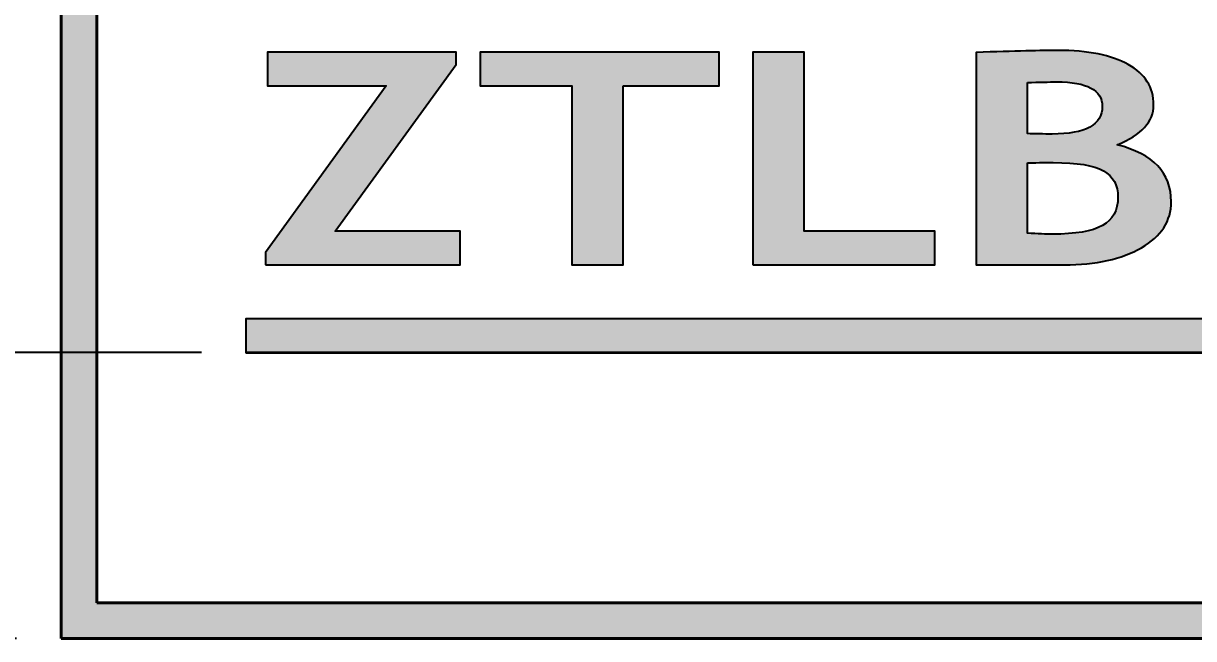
# Model space of a CAD drawing. Header units: millimetres. Extents: x 2977 to 3722, y 961 to 1309.
# Drawn here: x 2998.64 to 3015.07, y 1031.24 to 1039.87 of the extents above; entities that cross this region are included whole.
import ezdxf

# ---------------------------------------------------------------- set-up
doc = ezdxf.new("R2010")
doc.units = ezdxf.units.MM
doc.linetypes.add('ACAD_ISO02W100', pattern=[15, 12, -3])
for name, color, linetype, lineweight in [('AM_0', 7, 'Continuous', 40), ('AM_5', 1, 'Continuous', 25), ('AM_8', 40, 'ACAD_ISO02W100', 35)]:
    doc.layers.add(name, color=color, linetype=linetype, lineweight=lineweight)
doc.layers.add('Camada 1', color=7, linetype='Continuous')
doc.styles.get("Standard").update_dxf_attribs({"font": 'arial.ttf'})
doc.dimstyles.new('ISO-25', dxfattribs={"dimtxt": 3, "dimasz": 2.5, "dimexe": 1.25, "dimexo": 0.625, "dimtad": 1, "dimtxsty": 'Standard', "dimcen": 2.5, "dimadec": 0, "dimazin": 0, "dimtfac": 1, "dimtmove": 0, "dimatfit": 3, "dimfxl": 1, "dimarcsym": 0})

# ---------------------------------------------------------------- blocks, each defined once
blk = doc.blocks.new('*D166')
at = {"layer": 'AM_5', "color": 0, "lineweight": -2, "transparency": 16777216}
for p, q in [((2998.545, 1055.554), (2985.109, 1055.554)), ((2986.359, 1053.054), (2986.359, 1033.739)), ((2998.545, 1031.239), (2985.109, 1031.239))]:
    blk.add_line(p, q, dxfattribs=at)
at = {"layer": 'AM_5', "color": 0, "transparency": 16777216}
for points in [[(2985.943, 1053.054), (2986.776, 1053.054), (2986.359, 1055.554)], [(2985.943, 1033.739), (2986.776, 1033.739), (2986.359, 1031.239)]]:
    blk.add_solid(points, dxfattribs=at)
at = {"layer": 'Defpoints', "color": 0, "transparency": 16777216}
for p in [(2999.17, 1055.554), (2986.359, 1031.239), (2999.17, 1031.239)]:
    blk.add_point(p, dxfattribs=at)
at = {"layer": 'AM_5', "color": 0, "transparency": 16777216, "insert": (2984.228, 1043.396), "char_height": 3, "attachment_point": 5, "rotation": 90}
blk.add_mtext('14', dxfattribs=at)
blk = doc.blocks.new('*D168')
at = {"layer": 'AM_5', "color": 0, "lineweight": -2, "transparency": 16777216}
for p, q in [((3015.028, 1051.536), (2993.462, 1051.536)), ((2994.712, 1049.036), (2994.712, 1037.756)), ((3001.141, 1035.256), (2993.462, 1035.256))]:
    blk.add_line(p, q, dxfattribs=at)
at = {"layer": 'AM_5', "color": 0, "transparency": 16777216}
for points in [[(2994.296, 1049.036), (2995.129, 1049.036), (2994.712, 1051.536)], [(2994.296, 1037.756), (2995.129, 1037.756), (2994.712, 1035.256)]]:
    blk.add_solid(points, dxfattribs=at)
at = {"layer": 'Defpoints', "color": 0, "transparency": 16777216}
for p in [(3015.653, 1051.536), (2994.712, 1035.256), (3001.766, 1035.256)]:
    blk.add_point(p, dxfattribs=at)
at = {"layer": 'AM_5', "color": 0, "transparency": 16777216, "insert": (2992.556, 1043.396), "char_height": 3, "attachment_point": 5, "rotation": 90}
blk.add_mtext('10', dxfattribs=at)

msp = doc.modelspace()

# ---------------------------------------------------------------- hatches: boundary and pattern name
at = {"layer": 'AM_0'}
h = msp.add_hatch(color=256, dxfattribs=at)
h.paths.add_polyline_path([(2999.17, 1055.554), (2999.17, 1031.239), (3074.166, 1031.239), (3074.166, 1055.554)])
h.paths.add_polyline_path([(3073.666, 1055.054), (3073.666, 1031.739), (2999.67, 1031.739), (2999.67, 1055.054)], flags=16)
h = msp.add_hatch(color=256, dxfattribs=at)
edge = h.paths.add_edge_path()
edge.add_spline(control_points=[(3003.017, 1036.956), (3003.017, 1036.956), (3004.715, 1039.296), (3004.715, 1039.296), (3004.715, 1039.296), (3004.715, 1039.296), (3004.715, 1039.467), (3004.715, 1039.467), (3004.715, 1039.467), (3004.715, 1039.467), (3002.07, 1039.467), (3002.07, 1039.467), (3002.07, 1039.467), (3002.07, 1039.467), (3002.07, 1039.467), (3002.07, 1039.467)], knot_values=[0.363636, 0.363636, 0.363636, 0.363636, 0.454545, 0.454545, 0.454545, 0.454545, 0.545455, 0.545455, 0.545455, 0.545455, 0.636364, 0.636364, 0.636364, 0.636364, 0.636364, 0.636364, 0.636364, 0.636364], degree=3, periodic=0)
edge.add_spline(control_points=[(3002.07, 1039.467), (3002.07, 1039.467), (3002.07, 1038.997), (3002.07, 1038.997), (3002.07, 1038.997), (3002.07, 1038.997), (3002.07, 1038.997), (3002.07, 1038.997)], knot_values=[0.272727, 0.272727, 0.272727, 0.272727, 0.363636, 0.363636, 0.363636, 0.363636, 0.363636, 0.363636, 0.363636, 0.363636], degree=3, periodic=0)
edge.add_spline(control_points=[(3002.07, 1038.997), (3002.07, 1038.997), (3003.734, 1038.997), (3003.734, 1038.997), (3003.734, 1038.997), (3003.734, 1038.997), (3003.734, 1038.997), (3003.734, 1038.997)], knot_values=[0.181818, 0.181818, 0.181818, 0.181818, 0.272727, 0.272727, 0.272727, 0.272727, 0.272727, 0.272727, 0.272727, 0.272727], degree=3, periodic=0)
edge.add_spline(control_points=[(3003.734, 1038.997), (3003.734, 1038.997), (3002.041, 1036.656), (3002.041, 1036.656), (3002.041, 1036.656), (3002.041, 1036.656), (3002.041, 1036.485), (3002.041, 1036.485), (3002.041, 1036.485), (3004.775, 1036.485), (3004.775, 1036.485), (3004.775, 1036.485), (3004.775, 1036.485), (3004.775, 1036.485), (3004.775, 1036.485)], knot_values=[0.818182, 0.818182, 0.818182, 0.818182, 0.909091, 0.909091, 0.909091, 0.909091, 1, 1, 1, 1.181818, 1.181818, 1.181818, 1.181818, 1.181818, 1.181818, 1.181818, 1.181818], degree=3, periodic=0)
edge.add_spline(control_points=[(3004.775, 1036.485), (3004.775, 1036.485), (3004.775, 1036.956), (3004.775, 1036.956), (3004.775, 1036.956), (3004.775, 1036.956), (3004.775, 1036.956), (3004.775, 1036.956)], knot_values=[0.727273, 0.727273, 0.727273, 0.727273, 0.818182, 0.818182, 0.818182, 0.818182, 0.818182, 0.818182, 0.818182, 0.818182], degree=3, periodic=0)
edge.add_spline(control_points=[(3004.775, 1036.956), (3004.775, 1036.956), (3003.017, 1036.956), (3003.017, 1036.956), (3003.017, 1036.956), (3003.017, 1036.956), (3003.017, 1036.956), (3003.017, 1036.956)], knot_values=[0.636364, 0.636364, 0.636364, 0.636364, 0.727273, 0.727273, 0.727273, 0.727273, 0.727273, 0.727273, 0.727273, 0.727273], degree=3, periodic=0)
h = msp.add_hatch(color=256, dxfattribs=at)
edge = h.paths.add_edge_path()
edge.add_spline(control_points=[(3005.052, 1038.997), (3005.052, 1038.997), (3006.343, 1038.997), (3006.343, 1038.997), (3006.343, 1038.997), (3006.343, 1038.997), (3006.343, 1036.485), (3006.343, 1036.485), (3006.343, 1036.485), (3006.343, 1036.485), (3006.343, 1036.485), (3006.343, 1036.485)], knot_values=[0.222222, 0.222222, 0.222222, 0.222222, 0.333333, 0.333333, 0.333333, 0.333333, 0.444444, 0.444444, 0.444444, 0.444444, 0.444444, 0.444444, 0.444444, 0.444444], degree=3, periodic=0)
edge.add_spline(control_points=[(3006.343, 1036.485), (3006.343, 1036.485), (3007.063, 1036.485), (3007.063, 1036.485), (3007.063, 1036.485), (3007.063, 1036.485), (3007.063, 1036.485), (3007.063, 1036.485)], knot_values=[0.111111, 0.111111, 0.111111, 0.111111, 0.222222, 0.222222, 0.222222, 0.222222, 0.222222, 0.222222, 0.222222, 0.222222], degree=3, periodic=0)
edge.add_spline(control_points=[(3007.063, 1036.485), (3007.063, 1036.485), (3007.063, 1038.997), (3007.063, 1038.997), (3007.063, 1038.997), (3008.412, 1038.997), (3008.412, 1038.997), (3008.412, 1038.997), (3008.412, 1038.997), (3008.412, 1038.997), (3008.412, 1038.997)], knot_values=[0.777778, 0.777778, 0.777778, 0.777778, 0.888889, 0.888889, 0.888889, 1.111111, 1.111111, 1.111111, 1.111111, 1.111111, 1.111111, 1.111111, 1.111111], degree=3, periodic=0)
edge.add_spline(control_points=[(3008.412, 1038.997), (3008.412, 1038.997), (3008.412, 1039.467), (3008.412, 1039.467), (3008.412, 1039.467), (3008.412, 1039.467), (3008.412, 1039.467), (3008.412, 1039.467)], knot_values=[0.666667, 0.666667, 0.666667, 0.666667, 0.777778, 0.777778, 0.777778, 0.777778, 0.777778, 0.777778, 0.777778, 0.777778], degree=3, periodic=0)
edge.add_spline(control_points=[(3008.412, 1039.467), (3008.412, 1039.467), (3005.052, 1039.467), (3005.052, 1039.467), (3005.052, 1039.467), (3005.052, 1039.467), (3005.052, 1039.467), (3005.052, 1039.467)], knot_values=[0.555556, 0.555556, 0.555556, 0.555556, 0.666667, 0.666667, 0.666667, 0.666667, 0.666667, 0.666667, 0.666667, 0.666667], degree=3, periodic=0)
edge.add_spline(control_points=[(3005.052, 1039.467), (3005.052, 1039.467), (3005.052, 1038.997), (3005.052, 1038.997), (3005.052, 1038.997), (3005.052, 1038.997), (3005.052, 1038.997), (3005.052, 1038.997)], knot_values=[0.444444, 0.444444, 0.444444, 0.444444, 0.555555, 0.555555, 0.555555, 0.555555, 0.555556, 0.555556, 0.555556, 0.555556], degree=3, periodic=0)
h = msp.add_hatch(color=256, dxfattribs=at)
edge = h.paths.add_edge_path()
edge.add_spline(control_points=[(3008.883, 1039.467), (3008.883, 1039.467), (3008.883, 1036.485), (3008.883, 1036.485), (3008.883, 1036.485), (3011.437, 1036.485), (3011.437, 1036.485), (3011.437, 1036.485), (3011.437, 1036.485), (3011.437, 1036.485), (3011.437, 1036.485)], knot_values=[0.714286, 0.714286, 0.714286, 0.714286, 0.857143, 0.857143, 0.857143, 1.142857, 1.142857, 1.142857, 1.142857, 1.142857, 1.142857, 1.142857, 1.142857], degree=3, periodic=0)
edge.add_spline(control_points=[(3011.437, 1036.485), (3011.437, 1036.485), (3011.437, 1036.956), (3011.437, 1036.956), (3011.437, 1036.956), (3011.437, 1036.956), (3011.437, 1036.956), (3011.437, 1036.956)], knot_values=[0.571429, 0.571429, 0.571429, 0.571429, 0.714286, 0.714286, 0.714286, 0.714286, 0.714286, 0.714286, 0.714286, 0.714286], degree=3, periodic=0)
edge.add_spline(control_points=[(3011.437, 1036.956), (3011.437, 1036.956), (3009.603, 1036.956), (3009.603, 1036.956), (3009.603, 1036.956), (3009.603, 1036.956), (3009.603, 1036.956), (3009.603, 1036.956)], knot_values=[0.428571, 0.428571, 0.428571, 0.428571, 0.571429, 0.571429, 0.571429, 0.571429, 0.571429, 0.571429, 0.571429, 0.571429], degree=3, periodic=0)
edge.add_spline(control_points=[(3009.603, 1036.956), (3009.603, 1036.956), (3009.603, 1039.467), (3009.603, 1039.467), (3009.603, 1039.467), (3009.603, 1039.467), (3009.603, 1039.467), (3009.603, 1039.467)], knot_values=[0.285714, 0.285714, 0.285714, 0.285714, 0.428571, 0.428571, 0.428571, 0.428571, 0.428571, 0.428571, 0.428571, 0.428571], degree=3, periodic=0)
edge.add_spline(control_points=[(3009.603, 1039.467), (3009.603, 1039.467), (3008.883, 1039.467), (3008.883, 1039.467), (3008.883, 1039.467), (3008.883, 1039.467), (3008.883, 1039.467), (3008.883, 1039.467)], knot_values=[0.142857, 0.142857, 0.142857, 0.142857, 0.285714, 0.285714, 0.285714, 0.285714, 0.285714, 0.285714, 0.285714, 0.285714], degree=3, periodic=0)
h = msp.add_hatch(color=256, dxfattribs=at)
edge = h.paths.add_edge_path()
edge.add_spline(control_points=[(3012.018, 1039.465), (3012.018, 1039.465), (3012.018, 1036.485), (3012.018, 1036.485), (3012.018, 1036.485), (3012.018, 1036.485), (3012.328, 1036.485), (3012.638, 1036.485)], knot_values=[0.05, 0.05, 0.05, 0.05, 0.15, 0.15, 0.15, 0.15, 0.2, 0.2, 0.2, 0.2], degree=3, periodic=0)
edge.add_spline(control_points=[(3012.638, 1036.485), (3012.949, 1036.485), (3013.259, 1036.485), (3013.259, 1036.485)], knot_values=[0, 0, 0, 0, 0.05, 0.05, 0.05, 0.05], degree=3, periodic=0)
edge.add_spline(control_points=[(3013.259, 1036.485), (3013.701, 1036.485), (3014.061, 1036.565), (3014.34, 1036.724)], knot_values=[0.8, 0.8, 0.8, 0.8, 1, 1, 1, 1], degree=3, periodic=0)
edge.add_spline(control_points=[(3014.34, 1036.724), (3014.618, 1036.884), (3014.758, 1037.1), (3014.758, 1037.371)], knot_values=[0.7, 0.7, 0.7, 0.7, 0.8, 0.8, 0.8, 0.8], degree=3, periodic=0)
edge.add_spline(control_points=[(3014.758, 1037.371), (3014.758, 1037.773), (3014.505, 1038.04), (3014.001, 1038.169)], knot_values=[0.6, 0.6, 0.6, 0.6, 0.7, 0.7, 0.7, 0.7], degree=3, periodic=0)
edge.add_spline(control_points=[(3014.001, 1038.169), (3014.341, 1038.306), (3014.511, 1038.493), (3014.511, 1038.729)], knot_values=[0.5, 0.5, 0.5, 0.5, 0.6, 0.6, 0.6, 0.6], degree=3, periodic=0)
edge.add_spline(control_points=[(3014.511, 1038.729), (3014.511, 1038.974), (3014.393, 1039.163), (3014.155, 1039.295)], knot_values=[0.4, 0.4, 0.4, 0.4, 0.5, 0.5, 0.5, 0.5], degree=3, periodic=0)
edge.add_spline(control_points=[(3014.155, 1039.295), (3013.918, 1039.428), (3013.589, 1039.494), (3013.167, 1039.494)], knot_values=[0.3, 0.3, 0.3, 0.3, 0.4, 0.4, 0.4, 0.4], degree=3, periodic=0)
edge.add_spline(control_points=[(3013.167, 1039.494), (3012.948, 1039.494), (3012.565, 1039.484), (3012.018, 1039.465)], knot_values=[0.2, 0.2, 0.2, 0.2, 0.3, 0.3, 0.3, 0.3], degree=3, periodic=0)
edge = h.paths.add_edge_path(flags=16)
edge.add_spline(control_points=[(3012.738, 1038.327), (3012.738, 1038.327), (3012.738, 1039.042), (3012.738, 1039.042)], knot_values=[0, 0, 0, 0, 0.166667, 0.166667, 0.166667, 0.166667], degree=3, periodic=0)
edge.add_spline(control_points=[(3012.738, 1039.042), (3012.901, 1039.048), (3013.039, 1039.052), (3013.151, 1039.052)], knot_values=[0.666667, 0.666667, 0.666667, 0.666667, 1, 1, 1, 1], degree=3, periodic=0)
edge.add_spline(control_points=[(3013.151, 1039.052), (3013.578, 1039.052), (3013.79, 1038.937), (3013.79, 1038.708)], knot_values=[0.5, 0.5, 0.5, 0.5, 0.666667, 0.666667, 0.666667, 0.666667], degree=3, periodic=0)
edge.add_spline(control_points=[(3013.79, 1038.708), (3013.79, 1038.449), (3013.556, 1038.32), (3013.087, 1038.32)], knot_values=[0.333333, 0.333333, 0.333333, 0.333333, 0.5, 0.5, 0.5, 0.5], degree=3, periodic=0)
edge = h.paths.add_edge_path(flags=16)
edge.add_spline(control_points=[(3013.101, 1037.92), (3013.437, 1037.92), (3013.672, 1037.882), (3013.807, 1037.804)], knot_values=[0.625, 0.625, 0.625, 0.625, 0.75, 0.75, 0.75, 0.75], degree=3, periodic=0)
edge.add_spline(control_points=[(3013.807, 1037.804), (3013.943, 1037.727), (3014.01, 1037.603), (3014.01, 1037.434)], knot_values=[0.5, 0.5, 0.5, 0.5, 0.625, 0.625, 0.625, 0.625], degree=3, periodic=0)
edge.add_spline(control_points=[(3014.01, 1037.434), (3014.01, 1037.248), (3013.937, 1037.115), (3013.792, 1037.035)], knot_values=[0.375, 0.375, 0.375, 0.375, 0.5, 0.5, 0.5, 0.5], degree=3, periodic=0)
edge.add_spline(control_points=[(3013.792, 1037.035), (3013.648, 1036.955), (3013.414, 1036.915), (3013.093, 1036.915)], knot_values=[0.25, 0.25, 0.25, 0.25, 0.375, 0.375, 0.375, 0.375], degree=3, periodic=0)
edge.add_spline(control_points=[(3012.738, 1036.929), (3012.738, 1036.929), (3012.738, 1037.915), (3012.738, 1037.915)], knot_values=[0, 0, 0, 0, 0.125, 0.125, 0.125, 0.125], degree=3, periodic=0)
edge.add_spline(control_points=[(3012.738, 1037.915), (3012.91, 1037.919), (3013.031, 1037.92), (3013.101, 1037.92)], knot_values=[0.75, 0.75, 0.75, 0.75, 1, 1, 1, 1], degree=3, periodic=0)
h = msp.add_hatch(color=256, dxfattribs=at)
edge = h.paths.add_edge_path()
edge.add_spline(control_points=[(3001.803, 1035.256), (3001.813, 1035.256), (3001.82, 1035.256), (3001.82, 1035.256), (3001.82, 1035.256), (3001.82, 1035.256), (3008.737, 1035.256), (3015.653, 1035.256)], knot_values=[0.5, 0.5, 0.5, 0.5, 0.52885, 0.52885, 0.52885, 0.52885, 0.567312, 0.567312, 0.567312, 0.567312], degree=3, periodic=0)
edge.add_spline(control_points=[(3015.653, 1035.256), (3022.57, 1035.256), (3029.487, 1035.256), (3029.487, 1035.256), (3029.487, 1035.256), (3029.487, 1035.256), (3029.487, 1035.256), (3029.487, 1035.256)], knot_values=[0.461538, 0.461538, 0.461538, 0.461538, 0.499999, 0.499999, 0.499999, 0.499999, 0.5, 0.5, 0.5, 0.5], degree=3, periodic=0)
edge.add_spline(control_points=[(3029.541, 1035.311), (3029.541, 1035.311), (3029.541, 1035.401), (3029.541, 1035.491)], knot_values=[0.269231, 0.269231, 0.269231, 0.269231, 0.307692, 0.307692, 0.307692, 0.307692], degree=3, periodic=0)
edge.add_spline(control_points=[(3029.487, 1035.725), (3029.487, 1035.725), (3022.57, 1035.725), (3015.653, 1035.725)], knot_values=[0.038462, 0.038462, 0.038462, 0.038462, 0.076923, 0.076923, 0.076923, 0.076923], degree=3, periodic=0)
edge.add_spline(control_points=[(3015.653, 1035.725), (3008.737, 1035.725), (3001.82, 1035.725), (3001.82, 1035.725), (3001.82, 1035.725), (3001.813, 1035.725), (3001.803, 1035.725)], knot_values=[0.942304, 0.942304, 0.942304, 0.942304, 0.980766, 0.980766, 0.980766, 1.038462, 1.038462, 1.038462, 1.038462], degree=3, periodic=0)
edge.add_spline(control_points=[(3001.766, 1035.725), (3001.766, 1035.725), (3001.766, 1035.725), (3001.766, 1035.725), (3001.766, 1035.725), (3001.766, 1035.725), (3001.766, 1035.725), (3001.766, 1035.725)], knot_values=[0.845965, 0.845965, 0.845965, 0.845965, 0.846564, 0.846564, 0.846564, 0.846564, 0.846753, 0.846753, 0.846753, 0.846753], degree=3, periodic=0)
edge.add_spline(control_points=[(3001.766, 1035.671), (3001.766, 1035.671), (3001.766, 1035.468), (3001.766, 1035.367)], knot_values=[0.71154, 0.71154, 0.71154, 0.71154, 0.769231, 0.769231, 0.769231, 0.769231], degree=3, periodic=0)
edge.add_spline(control_points=[(3001.766, 1035.256), (3001.766, 1035.256), (3001.766, 1035.256), (3001.766, 1035.256), (3001.766, 1035.256), (3001.766, 1035.256), (3001.766, 1035.256), (3001.766, 1035.256)], knot_values=[0.6152, 0.6152, 0.6152, 0.6152, 0.615385, 0.615385, 0.615385, 0.615385, 0.615763, 0.615763, 0.615763, 0.615763], degree=3, periodic=0)

# ---------------------------------------------------------------- linework, layer by layer
for p, q in [((2999.17, 1055.554), (2999.17, 1031.239)), ((2999.67, 1055.054), (2999.67, 1031.739)), ((3073.666, 1031.739), (2999.67, 1031.739)), ((3074.166, 1031.239), (2999.17, 1031.239))]:
    msp.add_line(p, q, dxfattribs=at)
at = {"layer": 'AM_8', "color": 0, "linetype": 'Continuous'}
msp.add_line((3001.766, 1035.256), (3023.171, 1035.256), dxfattribs=at)
at = {"layer": 'Camada 1'}
for points, knots in [([(3002.041, 1036.485), (3002.041, 1036.485), (3002.041, 1036.656), (3002.041, 1036.656), (3002.041, 1036.656), (3002.041, 1036.656), (3003.734, 1038.997), (3003.734, 1038.997), (3003.734, 1038.997), (3003.734, 1038.997), (3002.07, 1038.997), (3002.07, 1038.997), (3002.07, 1038.997), (3002.07, 1038.997), (3002.07, 1039.467), (3002.07, 1039.467), (3002.07, 1039.467), (3002.07, 1039.467), (3004.715, 1039.467), (3004.715, 1039.467), (3004.715, 1039.467), (3004.715, 1039.467), (3004.715, 1039.296), (3004.715, 1039.296), (3004.715, 1039.296), (3004.715, 1039.296), (3003.017, 1036.956), (3003.017, 1036.956), (3003.017, 1036.956), (3003.017, 1036.956), (3004.775, 1036.956), (3004.775, 1036.956), (3004.775, 1036.956), (3004.775, 1036.956), (3004.775, 1036.485), (3004.775, 1036.485), (3004.775, 1036.485), (3004.775, 1036.485), (3002.041, 1036.485), (3002.041, 1036.485)], [0, 0, 0, 0, 0.090909, 0.090909, 0.090909, 0.090909, 0.181818, 0.181818, 0.181818, 0.181818, 0.272727, 0.272727, 0.272727, 0.272727, 0.363636, 0.363636, 0.363636, 0.363636, 0.454545, 0.454545, 0.454545, 0.454545, 0.545455, 0.545455, 0.545455, 0.545455, 0.636364, 0.636364, 0.636364, 0.636364, 0.727273, 0.727273, 0.727273, 0.727273, 0.818182, 0.818182, 0.818182, 0.818182, 1, 1, 1, 1]), ([(3007.063, 1038.997), (3007.063, 1038.997), (3007.063, 1036.485), (3007.063, 1036.485), (3007.063, 1036.485), (3007.063, 1036.485), (3006.343, 1036.485), (3006.343, 1036.485), (3006.343, 1036.485), (3006.343, 1036.485), (3006.343, 1038.997), (3006.343, 1038.997), (3006.343, 1038.997), (3006.343, 1038.997), (3005.052, 1038.997), (3005.052, 1038.997), (3005.052, 1038.997), (3005.052, 1038.997), (3005.052, 1039.467), (3005.052, 1039.467), (3005.052, 1039.467), (3005.052, 1039.467), (3008.412, 1039.467), (3008.412, 1039.467), (3008.412, 1039.467), (3008.412, 1039.467), (3008.412, 1038.997), (3008.412, 1038.997), (3008.412, 1038.997), (3008.412, 1038.997), (3007.063, 1038.997), (3007.063, 1038.997)], [0, 0, 0, 0, 0.111111, 0.111111, 0.111111, 0.111111, 0.222222, 0.222222, 0.222222, 0.222222, 0.333333, 0.333333, 0.333333, 0.333333, 0.444444, 0.444444, 0.444444, 0.444444, 0.555556, 0.555556, 0.555556, 0.555556, 0.666667, 0.666667, 0.666667, 0.666667, 0.777778, 0.777778, 0.777778, 0.777778, 1, 1, 1, 1]), ([(3008.883, 1036.485), (3008.883, 1036.485), (3008.883, 1039.467), (3008.883, 1039.467), (3008.883, 1039.467), (3008.883, 1039.467), (3009.603, 1039.467), (3009.603, 1039.467), (3009.603, 1039.467), (3009.603, 1039.467), (3009.603, 1036.956), (3009.603, 1036.956), (3009.603, 1036.956), (3009.603, 1036.956), (3011.437, 1036.956), (3011.437, 1036.956), (3011.437, 1036.956), (3011.437, 1036.956), (3011.437, 1036.485), (3011.437, 1036.485), (3011.437, 1036.485), (3011.437, 1036.485), (3008.883, 1036.485), (3008.883, 1036.485)], [0, 0, 0, 0, 0.142857, 0.142857, 0.142857, 0.142857, 0.285714, 0.285714, 0.285714, 0.285714, 0.428571, 0.428571, 0.428571, 0.428571, 0.571429, 0.571429, 0.571429, 0.571429, 0.714286, 0.714286, 0.714286, 0.714286, 1, 1, 1, 1]), ([(3013.259, 1036.485), (3013.259, 1036.485), (3012.018, 1036.485), (3012.018, 1036.485), (3012.018, 1036.485), (3012.018, 1036.485), (3012.018, 1039.465), (3012.018, 1039.465), (3012.018, 1039.465), (3012.565, 1039.484), (3012.948, 1039.494), (3013.167, 1039.494), (3013.167, 1039.494), (3013.589, 1039.494), (3013.918, 1039.428), (3014.155, 1039.295), (3014.155, 1039.295), (3014.393, 1039.163), (3014.511, 1038.974), (3014.511, 1038.729), (3014.511, 1038.729), (3014.511, 1038.493), (3014.341, 1038.306), (3014.001, 1038.169), (3014.001, 1038.169), (3014.505, 1038.04), (3014.758, 1037.773), (3014.758, 1037.371), (3014.758, 1037.371), (3014.758, 1037.1), (3014.618, 1036.884), (3014.34, 1036.724), (3014.34, 1036.724), (3014.061, 1036.565), (3013.701, 1036.485), (3013.259, 1036.485)], [0, 0, 0, 0, 0.1, 0.1, 0.1, 0.1, 0.2, 0.2, 0.2, 0.2, 0.3, 0.3, 0.3, 0.3, 0.4, 0.4, 0.4, 0.4, 0.5, 0.5, 0.5, 0.5, 0.6, 0.6, 0.6, 0.6, 0.7, 0.7, 0.7, 0.7, 0.8, 0.8, 0.8, 0.8, 1, 1, 1, 1]), ([(3012.738, 1039.042), (3012.738, 1039.042), (3012.738, 1038.327), (3012.738, 1038.327), (3012.738, 1038.327), (3012.849, 1038.322), (3012.965, 1038.32), (3013.087, 1038.32), (3013.087, 1038.32), (3013.556, 1038.32), (3013.79, 1038.449), (3013.79, 1038.708), (3013.79, 1038.708), (3013.79, 1038.937), (3013.578, 1039.052), (3013.151, 1039.052), (3013.151, 1039.052), (3013.039, 1039.052), (3012.901, 1039.048), (3012.738, 1039.042)], [0, 0, 0, 0, 0.166667, 0.166667, 0.166667, 0.166667, 0.333333, 0.333333, 0.333333, 0.333333, 0.5, 0.5, 0.5, 0.5, 0.666667, 0.666667, 0.666667, 0.666667, 1, 1, 1, 1]), ([(3012.738, 1037.915), (3012.738, 1037.915), (3012.738, 1036.929), (3012.738, 1036.929), (3012.738, 1036.929), (3012.884, 1036.92), (3013.002, 1036.915), (3013.093, 1036.915), (3013.093, 1036.915), (3013.414, 1036.915), (3013.648, 1036.955), (3013.792, 1037.035), (3013.792, 1037.035), (3013.937, 1037.115), (3014.01, 1037.248), (3014.01, 1037.434), (3014.01, 1037.434), (3014.01, 1037.603), (3013.943, 1037.727), (3013.807, 1037.804), (3013.807, 1037.804), (3013.672, 1037.882), (3013.437, 1037.92), (3013.101, 1037.92), (3013.101, 1037.92), (3013.031, 1037.92), (3012.91, 1037.919), (3012.738, 1037.915)], [0, 0, 0, 0, 0.125, 0.125, 0.125, 0.125, 0.25, 0.25, 0.25, 0.25, 0.375, 0.375, 0.375, 0.375, 0.5, 0.5, 0.5, 0.5, 0.625, 0.625, 0.625, 0.625, 0.75, 0.75, 0.75, 0.75, 1, 1, 1, 1]), ([(3001.82, 1035.725), (3001.82, 1035.725), (3029.487, 1035.725), (3029.487, 1035.725), (3029.487, 1035.725), (3029.487, 1035.725), (3029.541, 1035.725), (3029.541, 1035.725), (3029.541, 1035.725), (3029.541, 1035.725), (3029.541, 1035.671), (3029.541, 1035.671), (3029.541, 1035.671), (3029.541, 1035.671), (3029.541, 1035.311), (3029.541, 1035.311), (3029.541, 1035.311), (3029.541, 1035.311), (3029.541, 1035.256), (3029.541, 1035.256), (3029.541, 1035.256), (3029.541, 1035.256), (3029.487, 1035.256), (3029.487, 1035.256), (3029.487, 1035.256), (3029.487, 1035.256), (3001.82, 1035.256), (3001.82, 1035.256), (3001.82, 1035.256), (3001.82, 1035.256), (3001.766, 1035.256), (3001.766, 1035.256), (3001.766, 1035.256), (3001.766, 1035.256), (3001.766, 1035.311), (3001.766, 1035.311), (3001.766, 1035.311), (3001.766, 1035.311), (3001.766, 1035.671), (3001.766, 1035.671), (3001.766, 1035.671), (3001.766, 1035.671), (3001.766, 1035.725), (3001.766, 1035.725), (3001.766, 1035.725), (3001.766, 1035.725), (3001.82, 1035.725), (3001.82, 1035.725)], [0, 0, 0, 0, 0.076923, 0.076923, 0.076923, 0.076923, 0.153846, 0.153846, 0.153846, 0.153846, 0.230769, 0.230769, 0.230769, 0.230769, 0.307692, 0.307692, 0.307692, 0.307692, 0.384615, 0.384615, 0.384615, 0.384615, 0.461538, 0.461538, 0.461538, 0.461538, 0.538462, 0.538462, 0.538462, 0.538462, 0.615385, 0.615385, 0.615385, 0.615385, 0.692308, 0.692308, 0.692308, 0.692308, 0.769231, 0.769231, 0.769231, 0.769231, 0.846154, 0.846154, 0.846154, 0.846154, 1, 1, 1, 1])]:
    msp.add_open_spline(points, degree=3, knots=knots, dxfattribs=at)

# ---------------------------------------------------------------- dimensions: what is measured, and where the dimension line sits
at = {"layer": 'AM_5'}
for base, p1, p2, text, picture, middle in [((2986.359, 1031.239), (2999.17, 1055.554), (2999.17, 1031.239), '14', '*D166', (2984.228, 1043.396)), ((2994.712, 1035.256), (3015.653, 1051.536), (3001.766, 1035.256), '10', '*D168', (2992.556, 1043.396))]:
    dim = msp.add_linear_dim(base=base, p1=p1, p2=p2, angle=90, text=text, dimstyle='ISO-25', dxfattribs=at)
    dim.commit()
    dim.dimension.update_dxf_attribs({"geometry": picture, "text_midpoint": middle})

doc.saveas('drawing.dxf')
